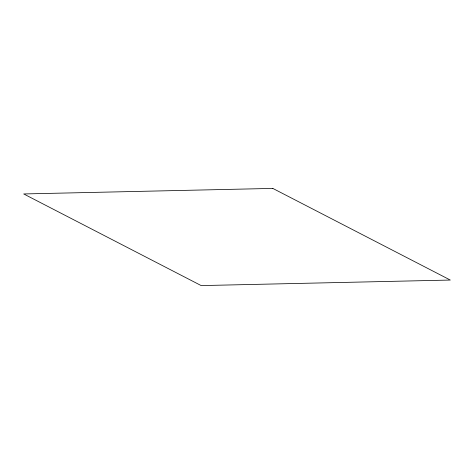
<?xml version="1.0" encoding="UTF-8"?>
<svg xmlns="http://www.w3.org/2000/svg" width="474" height="474" viewBox="0 0 474 474"><rect width="100%" height="100%" fill="white"/><g stroke="black" fill="none" stroke-linecap="round" stroke-linejoin="round"><path stroke-width="0.71" d="M272.805 188.409L23.7 193.949L201.195 285.591L450.3 280.051L272.805 188.409"/></g></svg>
